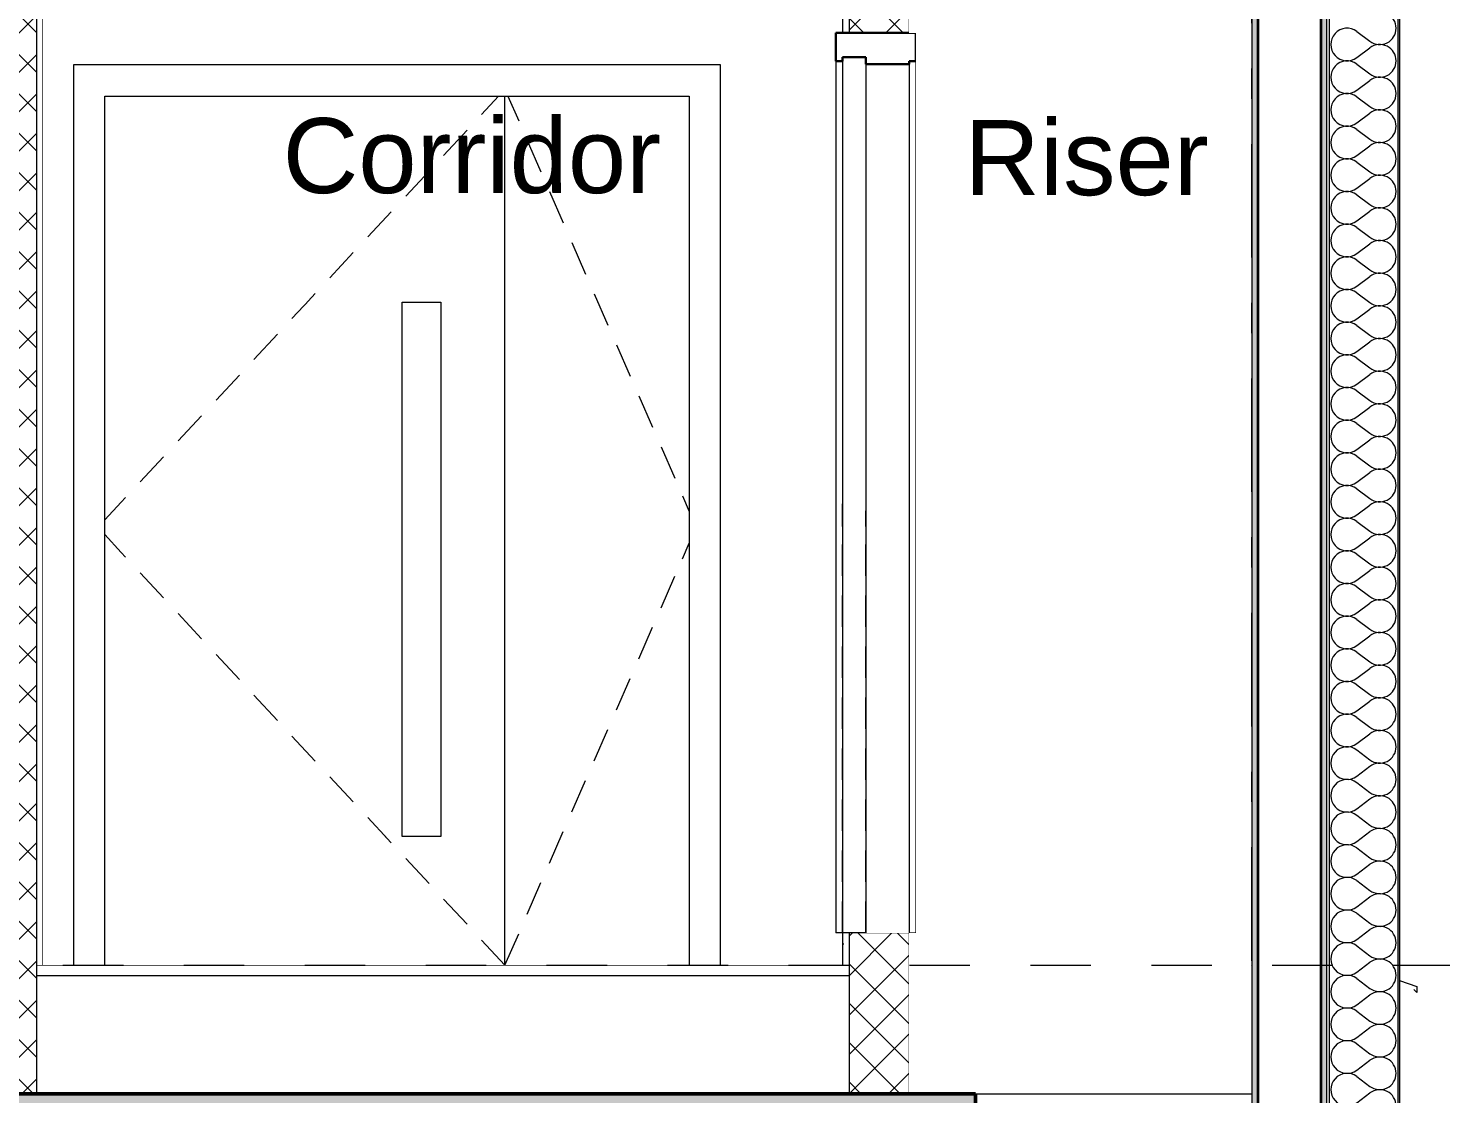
# Model space of a CAD drawing. Header units: millimetres. Extents: x -48147 to 1414029, y -496296 to 18123.
# Drawn here: x 1402847 to 1406143, y -483037 to -480551 of the extents above; entities that cross this region are included whole.
import ezdxf
from ezdxf.enums import TextEntityAlignment as Align

# ---------------------------------------------------------------- set-up
doc = ezdxf.new("R2010")
doc.units = ezdxf.units.MM
doc.header["$MEASUREMENT"] = 0
for name, pattern in [('Dashed', [2822.222233, 1411.111116, -1411.111116]), ('Double Dashed', [546.805537, 264.583325, -105.833328, 70.555556, -105.833328]), ('Wipeout_Contour', [1000, 0, -1000])]:
    doc.linetypes.add(name, pattern=pattern)
for name, color, linetype, lineweight, true_color in [('0_Pen_No__105', 7, 'Continuous', 15, 0xa6a6a6), ('A-230-M_FLOOR.IFC Import_Pen_No__109', 7, 'Continuous', 15, 0xa6a6a6), ('A-230-M_FLOOR.IFC Import_Pen_No__29', 7, 'Continuous', 50, 0x2a2a2a), ('New_A-15-MG_Structural_Grid_Phase_2_Pen_No__222', 7, 'Continuous', 13, 0x65af33), ('New_A-25-M_Wall_Ext_Pen_No__107', 7, 'Continuous', 15, 0xa6a6a6), ('New_A-25-M_Wall_Int_Pen_No__107', 7, 'Continuous', 15, 0xa6a6a6), ('New_ArchiCAD Doors_Pen_No__43', 7, 'Continuous', 30, 0x444444), ('New_ArchiCAD Doors_Pen_No__63', 7, 'Continuous', 20, 0x606060), ('New_ArchiCAD Windows_Pen_No__63', 7, 'Continuous', 20, 0x606060)]:
    doc.layers.add(name, color=color, linetype=linetype, lineweight=lineweight, true_color=true_color)
for name, color, linetype in [('A-230-M_FLOOR.IFC Import', 7, 'Continuous'), ('A-25-M_Wall_Int', 7, 'Continuous'), ('New_A-15-MG_Structural_Grid_Phase_2', 7, 'Continuous'), ('New_A-20-M_Floor_Slab', 7, 'Continuous'), ('New_A-25-M_Wall_Ext', 7, 'Continuous'), ('New_A-25-M_Wall_Int', 7, 'Continuous'), ('New_ArchiCAD Doors', 7, 'Continuous'), ('New_ArchiCAD Windows', 7, 'Continuous')]:
    doc.layers.add(name, color=color, linetype=linetype)
for name, color, linetype, lineweight in [('A-25-M_Wall_Int_Pen_No__87', 8, 'Continuous', 20), ('A-95-P_Text_1_50_GA_Pen_No__1', 7, 'Continuous', 13), ('New_A-20-M_Floor_Slab_Pen_No__4', 7, 'Continuous', 20), ('New_A-20-M_Floor_Slab_Pen_No__89', 8, 'Continuous', 20), ('New_A-25-M_Wall_Ext_Pen_No__1', 7, 'Continuous', 13), ('New_A-25-M_Wall_Int_Pen_No__1', 7, 'Continuous', 13)]:
    doc.layers.add(name, color=color, linetype=linetype, lineweight=lineweight)
doc.styles.add('GENERATED_STYLE_2', font='')
doc.styles.get('GENERATED_STYLE_2').set_extended_font_data('Swis721 BT')
pattern_1 = [(270, (1372879, -490836.73), (86.60254, 0), [0, -50]), (270, (1372922.3, -490861.73), (86.60254, 0), [0, -50])]
pattern_2 = [(45, (1372878.996, -490836.73), (-45.96194, 45.96194), []), (135, (1372878.996, -490836.73), (45.96194, 45.96194), [])]
pattern_3 = [(270, (1372879, -490836.73), (86.60254, 0), [0, -50]), (270, (1372922.3, -490861.73), (86.60254, 0), [0, -50])]

# ---------------------------------------------------------------- blocks, each defined once
blk = doc.blocks.new('*X22', base_point=(1372879, -490836.7))
at = {"layer": 'New_A-25-M_Wall_Ext_Pen_No__107', "linetype": 'Continuous'}
for p, q in [((1405947.7, -480558.6), (1405978.1, -480581.5)), ((1405947.7, -480619.6), (1405978.1, -480596.7)), ((1405947.7, -480634.8), (1405978.1, -480657.7)), ((1405947.7, -480695.8), (1405978.1, -480672.9)), ((1405947.7, -480711), (1405978.1, -480733.9)), ((1405947.7, -480772), (1405978.1, -480749.1)), ((1405947.7, -480787.2), (1405978.1, -480810.1)), ((1405947.7, -480848.2), (1405978.1, -480825.3)), ((1405947.7, -480863.4), (1405978.1, -480886.3)), ((1405947.7, -480924.4), (1405978.1, -480901.5)), ((1405947.7, -480939.6), (1405978.1, -480962.4)), ((1405947.7, -481000.5), (1405978.1, -480977.7)), ((1405947.7, -481015.8), (1405978.1, -481038.6)), ((1405947.7, -481076.7), (1405978.1, -481053.9)), ((1405947.7, -481092), (1405978.1, -481114.8)), ((1405947.7, -481152.9), (1405978.1, -481130.1)), ((1405947.7, -481168.2), (1405978.1, -481191)), ((1405947.7, -481229.1), (1405978.1, -481206.3)), ((1405947.7, -481244.4), (1405978.1, -481267.2)), ((1405947.7, -481305.3), (1405978.1, -481282.4)), ((1405947.7, -481320.5), (1405978.1, -481343.4)), ((1405947.7, -481381.5), (1405978.1, -481358.6)), ((1405947.7, -481396.7), (1405978.1, -481419.6)), ((1405947.7, -481457.7), (1405978.1, -481434.8)), ((1405947.7, -481472.9), (1405978.1, -481495.8)), ((1405947.7, -481533.9), (1405978.1, -481511)), ((1405947.7, -481549.1), (1405978.1, -481572)), ((1405947.7, -481610.1), (1405978.1, -481587.2)), ((1405947.7, -481625.3), (1405978.1, -481648.2)), ((1405947.7, -481686.3), (1405978.1, -481663.4)), ((1405947.7, -481701.5), (1405978.1, -481724.4)), ((1405947.7, -481762.4), (1405978.1, -481739.6)), ((1405947.7, -481777.7), (1405978.1, -481800.5)), ((1405947.7, -481838.6), (1405978.1, -481815.8)), ((1405947.7, -481853.9), (1405978.1, -481876.7)), ((1405947.7, -481914.8), (1405978.1, -481892)), ((1405947.7, -481930.1), (1405978.1, -481952.9)), ((1405947.7, -481991), (1405978.1, -481968.2)), ((1405947.7, -482006.3), (1405978.1, -482029.1)), ((1405947.7, -482067.2), (1405978.1, -482044.4)), ((1405947.7, -482082.4), (1405978.1, -482105.3)), ((1405947.7, -482143.4), (1405978.1, -482120.5)), ((1405947.7, -482158.6), (1405978.1, -482181.5)), ((1405947.7, -482219.6), (1405978.1, -482196.7)), ((1405947.7, -482234.8), (1405978.1, -482257.7)), ((1405947.7, -482295.8), (1405978.1, -482272.9)), ((1405947.7, -482311), (1405978.1, -482333.9)), ((1405947.7, -482372), (1405978.1, -482349.1)), ((1405947.7, -482387.2), (1405978.1, -482410.1)), ((1405947.7, -482448.2), (1405978.1, -482425.3)), ((1405947.7, -482463.4), (1405978.1, -482486.3)), ((1405947.7, -482524.4), (1405978.1, -482501.5)), ((1405947.7, -482539.6), (1405978.1, -482562.4)), ((1405947.7, -482600.5), (1405978.1, -482577.7)), ((1405947.7, -482615.8), (1405978.1, -482638.6)), ((1405947.7, -482676.7), (1405978.1, -482653.9)), ((1405947.7, -482692), (1405978.1, -482714.8)), ((1405947.7, -482752.9), (1405978.1, -482730.1)), ((1405947.7, -482768.2), (1405978.1, -482791)), ((1405947.7, -482829.1), (1405978.1, -482806.3)), ((1405947.7, -482844.4), (1405978.1, -482867.2)), ((1405947.7, -482905.3), (1405978.1, -482882.4)), ((1405947.7, -482920.5), (1405978.1, -482943.4)), ((1405947.7, -482981.5), (1405978.1, -482958.6)), ((1405947.7, -482996.7), (1405978.1, -483019.6)), ((1405947.7, -483057.7), (1405978.1, -483034.8))]:
    blk.add_line(p, q, dxfattribs=at)
for centre, start, end in [((1406001, -480551), 0, 126.8699), ((1405924.8, -480589.1), 53.1301, 306.8699), ((1406001, -480551), 233.1301, 0), ((1406001, -480627.2), 0, 126.8699), ((1405924.8, -480665.3), 53.1301, 306.8699), ((1406001, -480627.2), 233.1301, 0), ((1406001, -480703.4), 0, 126.8699), ((1405924.8, -480741.5), 53.1301, 306.8699), ((1406001, -480703.4), 233.1301, 0), ((1406001, -480779.6), 0, 126.8699), ((1405924.8, -480817.7), 53.1301, 306.8699), ((1406001, -480779.6), 233.1301, 0), ((1406001, -480855.8), 0, 126.8699), ((1405924.8, -480893.9), 53.1301, 306.8699), ((1406001, -480855.8), 233.1301, 0), ((1406001, -480932), 0, 126.8699), ((1405924.8, -480970.1), 53.1301, 306.8699), ((1406001, -480932), 233.1301, 0), ((1406001, -481008.2), 0, 126.8699), ((1405924.8, -481046.3), 53.1301, 306.8699), ((1406001, -481008.2), 233.1301, 0), ((1406001, -481084.4), 0, 126.8699), ((1405924.8, -481122.4), 53.1301, 306.8699), ((1406001, -481084.4), 233.1301, 0), ((1406001, -481160.5), 0, 126.8699), ((1405924.8, -481198.6), 53.1301, 306.8699), ((1406001, -481160.5), 233.1301, 0), ((1406001, -481236.7), 0, 126.8699), ((1405924.8, -481274.8), 53.1301, 306.8699), ((1406001, -481236.7), 233.1301, 0), ((1406001, -481312.9), 0, 126.8699), ((1405924.8, -481351), 53.1301, 306.8699), ((1406001, -481312.9), 233.1301, 0), ((1406001, -481389.1), 0, 126.8699), ((1405924.8, -481427.2), 53.1301, 306.8699), ((1406001, -481389.1), 233.1301, 0), ((1406001, -481465.3), 0, 126.8699), ((1405924.8, -481503.4), 53.1301, 306.8699), ((1406001, -481465.3), 233.1301, 0), ((1406001, -481541.5), 0, 126.8699), ((1405924.8, -481579.6), 53.1301, 306.8699), ((1406001, -481541.5), 233.1301, 0), ((1406001, -481617.7), 0, 126.8699), ((1405924.8, -481655.8), 53.1301, 306.8699), ((1406001, -481617.7), 233.1301, 0), ((1406001, -481693.9), 0, 126.8699), ((1405924.8, -481732), 53.1301, 306.8699), ((1406001, -481693.9), 233.1301, 0), ((1406001, -481770.1), 0, 126.8699), ((1405924.8, -481808.2), 53.1301, 306.8699), ((1406001, -481770.1), 233.1301, 0), ((1406001, -481846.3), 0, 126.8699), ((1405924.8, -481884.4), 53.1301, 306.8699), ((1406001, -481846.3), 233.1301, 0), ((1406001, -481922.4), 0, 126.8699), ((1405924.8, -481960.5), 53.1301, 306.8699), ((1406001, -481922.4), 233.1301, 0), ((1406001, -481998.6), 0, 126.8699), ((1405924.8, -482036.7), 53.1301, 306.8699), ((1406001, -481998.6), 233.1301, 0), ((1406001, -482074.8), 0, 126.8699), ((1405924.8, -482112.9), 53.1301, 306.8699), ((1406001, -482074.8), 233.1301, 0), ((1406001, -482151), 0, 126.8699), ((1405924.8, -482189.1), 53.1301, 306.8699), ((1406001, -482151), 233.1301, 0), ((1406001, -482227.2), 0, 126.8699), ((1405924.8, -482265.3), 53.1301, 306.8699), ((1406001, -482227.2), 233.1301, 0), ((1406001, -482303.4), 0, 126.8699), ((1405924.8, -482341.5), 53.1301, 306.8699), ((1406001, -482303.4), 233.1301, 0), ((1406001, -482379.6), 0, 126.8699), ((1405924.8, -482417.7), 53.1301, 306.8699), ((1406001, -482379.6), 233.1301, 0), ((1406001, -482455.8), 0, 126.8699), ((1405924.8, -482493.9), 53.1301, 306.8699), ((1406001, -482455.8), 233.1301, 0), ((1406001, -482532), 0, 126.8699), ((1405924.8, -482570.1), 53.1301, 306.8699), ((1406001, -482532), 233.1301, 0), ((1406001, -482608.2), 0, 126.8699), ((1405924.8, -482646.3), 53.1301, 306.8699), ((1406001, -482608.2), 233.1301, 0), ((1406001, -482684.4), 0, 126.8699), ((1405924.8, -482722.4), 53.1301, 306.8699), ((1406001, -482684.4), 233.1301, 0), ((1406001, -482760.5), 0, 126.8699), ((1405924.8, -482798.6), 53.1301, 306.8699), ((1406001, -482760.5), 233.1301, 0), ((1406001, -482836.7), 0, 126.8699), ((1405924.8, -482874.8), 53.1301, 306.8699), ((1406001, -482836.7), 233.1301, 0), ((1406001, -482912.9), 0, 126.8699), ((1405924.8, -482951), 53.1301, 306.8699), ((1406001, -482912.9), 233.1301, 0), ((1406001, -482989.1), 0, 126.8699), ((1405924.8, -483027.2), 53.1301, 306.8699), ((1406001, -482989.1), 233.1301, 0), ((1406001, -483065.3), 0, 126.8699)]:
    blk.add_arc(centre, 38.1, start, end, dxfattribs=at)
blk = doc.blocks.new('Section Elem_2_2', base_point=(1372879, -490836.7))
at = {"color": 254, "linetype": 'Wipeout_Contour', "lineweight": 0, "ltscale": 5945721.859562462}
blk.add_wipeout([(1406047.4, -490836.7), (1406047.4, -473413.6), (1406042.9, -473413.6), (1406042.9, -490836.7)], dxfattribs=at).dxf.layer = 'New_A-25-M_Wall_Ext'
at = {"layer": 'New_A-25-M_Wall_Ext_Pen_No__107', "linetype": 'Continuous'}
h = blk.add_hatch(dxfattribs=at)
h.set_pattern_fill('Plaster_0002', color=256, style=0, pattern_type=2)
h.set_pattern_definition([(0, (1372879, -490836.73), (0, 86.60254), [0, -50]), (0, (1372904, -490793.43), (0, 86.60254), [0, -50])])
h.paths.add_polyline_path([(1406047.4, -490836.7), (1406047.4, -473413.6), (1406042.9, -473413.6), (1406042.9, -490836.7)])
at = {"color": 254, "linetype": 'Wipeout_Contour', "lineweight": 0, "ltscale": 5945410.652466604}
blk.add_wipeout([(1406042.9, -473413.6), (1405882.9, -473413.6), (1405882.9, -490836.7), (1406042.9, -490836.7)], dxfattribs=at).dxf.layer = 'New_A-25-M_Wall_Ext'
at = {"layer": 'New_A-25-M_Wall_Ext_Pen_No__1', "linetype": 'Continuous'}
for p, q in [((1406042.9, -473413.6), (1406042.9, -490836.7)), ((1406047.4, -473413.6), (1406047.4, -490836.7))]:
    blk.add_line(p, q, dxfattribs=at)
at = {"layer": 'New_A-25-M_Wall_Ext'}
blk.add_blockref('*X22', (1372879, -490836.7), dxfattribs=at)
at = {"color": 254, "linetype": 'Wipeout_Contour', "lineweight": 0, "ltscale": 5945096.607675294}
blk.add_wipeout([(1405882.9, -473413.6), (1405876.9, -473413.6), (1405876.9, -490836.7), (1405882.9, -490836.7)], dxfattribs=at).dxf.layer = 'New_A-25-M_Wall_Ext'
at = {"layer": 'New_A-25-M_Wall_Ext_Pen_No__107', "linetype": 'Continuous', "lineweight": 0, "true_color": 0x535353}
blk.add_hatch(color=251, dxfattribs=at).paths.add_polyline_path([(1405864.9, -473413.6), (1405861.9, -473413.6), (1405861.9, -490836.7), (1405864.9, -490836.7)])
at = {"layer": 'New_A-25-M_Wall_Ext_Pen_No__107', "linetype": 'Continuous'}
blk.add_hatch(color=256, dxfattribs=at).paths.add_polyline_path([(1405876.9, -473413.6), (1405864.9, -473413.6), (1405864.9, -490836.7), (1405876.9, -490836.7)])
at = {"layer": 'New_A-25-M_Wall_Ext_Pen_No__1', "linetype": 'Continuous'}
blk.add_line((1405882.9, -473413.6), (1405882.9, -490836.7), dxfattribs=at)
at = {"color": 254, "linetype": 'Wipeout_Contour', "lineweight": 0, "ltscale": 5944756.081160875}
blk.add_wipeout([(1405861.9, -473413.6), (1405717.9, -473413.6), (1405717.9, -490836.7), (1405861.9, -490836.7)], dxfattribs=at).dxf.layer = 'New_A-25-M_Wall_Ext'
at = {"layer": 'New_A-25-M_Wall_Ext_Pen_No__107', "linetype": 'Continuous'}
blk.add_hatch(color=256, dxfattribs=at).paths.add_polyline_path([(1405714.9, -473413.6), (1405702.4, -473413.6), (1405702.4, -490836.7), (1405714.9, -490836.7)])
at = {"layer": 'New_A-25-M_Wall_Ext_Pen_No__107', "linetype": 'Continuous', "lineweight": 0, "true_color": 0x535353}
blk.add_hatch(color=251, dxfattribs=at).paths.add_polyline_path([(1405717.9, -473413.6), (1405714.9, -473413.6), (1405714.9, -490836.7), (1405717.9, -490836.7)])
at = {"layer": 'New_A-25-M_Wall_Ext_Pen_No__1', "linetype": 'Continuous'}
for p, q in [((1405714.9, -473413.6), (1405714.9, -490836.7)), ((1405717.9, -473413.6), (1405717.9, -490836.7)), ((1405861.9, -473413.6), (1405861.9, -490836.7)), ((1405864.9, -473413.6), (1405864.9, -490836.7)), ((1405876.9, -473413.6), (1405876.9, -490836.7)), ((1405702.4, -474813.6), (1405702.4, -490836.7))]:
    blk.add_line(p, q, dxfattribs=at)
blk = doc.blocks.new('Section Elem_17_2', base_point=(1372879, -490836.7))
at = {"color": 254, "linetype": 'Wipeout_Contour', "lineweight": 0, "ltscale": 5938002.205068886}
blk.add_wipeout([(1404762.6, -482736.7), (1402866.3, -482736.7), (1402866.3, -482761.7), (1404762.6, -482761.7)], dxfattribs=at).dxf.layer = 'New_A-20-M_Floor_Slab'
at = {"color": 254, "linetype": 'Wipeout_Contour', "lineweight": 0, "ltscale": 5945321.063011782}
blk.add_wipeout([(1405702.4, -483036.7), (1405702.4, -482736.7), (1405701.6, -482736.7), (1405701.6, -483036.7)], dxfattribs=at).dxf.layer = 'New_A-20-M_Floor_Slab'
at = {"layer": 'New_A-20-M_Floor_Slab_Pen_No__4', "linetype": 'Continuous'}
for p, q in [((1402881.3, -482736.7), (1402866.3, -482736.7)), ((1404747.6, -482736.7), (1402881.3, -482736.7)), ((1404762.6, -482736.7), (1404747.6, -482736.7))]:
    blk.add_line(p, q, dxfattribs=at)
at = {"layer": 'New_A-20-M_Floor_Slab_Pen_No__89', "linetype": 'Continuous'}
for p, q in [((1405701.6, -482736.7), (1405702.4, -482736.7)), ((1405701.6, -482736.7), (1405701.6, -483036.7)), ((1405701.6, -483036.7), (1405702.4, -483036.7))]:
    blk.add_line(p, q, dxfattribs=at)
at = {"color": 254, "linetype": 'Wipeout_Contour', "lineweight": 0, "ltscale": 5938197.37070411}
blk.add_wipeout([(1402866.3, -482761.7), (1402866.3, -483036.7), (1404762.6, -483036.7), (1404762.6, -482761.7)], dxfattribs=at).dxf.layer = 'New_A-20-M_Floor_Slab'
at = {"layer": 'New_A-20-M_Floor_Slab_Pen_No__4', "linetype": 'Continuous'}
blk.add_line((1404762.6, -482761.7), (1402866.3, -482761.7), dxfattribs=at)
blk = doc.blocks.new('Section Elem_147_2', base_point=(1372879, -490836.7))
at = {"layer": 'New_ArchiCAD Windows_Pen_No__63', "linetype": 'Continuous'}
for p, q in [((1406047.4, -482772.7), (1406087.4, -482786.4)), ((1406087.4, -482800.4), (1406080.4, -482793.4)), ((1406087.4, -482786.4), (1406087.4, -482800.4))]:
    blk.add_line(p, q, dxfattribs=at)
blk = doc.blocks.new('Section Elem_164_2', base_point=(1372879, -490836.7))
at = {"color": 254, "linetype": 'Wipeout_Contour', "lineweight": 0, "ltscale": 11863182.35997873}
blk.add_wipeout([(1402866.3, -482736.7), (1402881.3, -482736.7), (1402881.3, -480161.7), (1402878.3, -480161.7), (1402878.3, -480136.7), (1402881.3, -480136.7), (1402881.3, -479136.7), (1402866.3, -479136.7)], dxfattribs=at).dxf.layer = 'New_A-25-M_Wall_Int'
at = {"layer": 'New_A-25-M_Wall_Int_Pen_No__107', "linetype": 'Continuous'}
h = blk.add_hatch(dxfattribs=at)
h.set_pattern_fill('Plaster_0002', color=256, style=0, pattern_type=2)
h.set_pattern_definition(pattern_1)
h.paths.add_polyline_path([(1402866.3, -482736.7), (1402881.3, -482736.7), (1402881.3, -480161.7), (1402878.3, -480161.7), (1402878.3, -480136.7), (1402881.3, -480136.7), (1402881.3, -479136.7), (1402866.3, -479136.7)])
at = {"color": 254, "linetype": 'Wipeout_Contour', "lineweight": 0, "ltscale": 11864043.42932498}
blk.add_wipeout([(1402866.3, -483036.7), (1402866.3, -482736.7), (1402866.3, -479136.7), (1402726.3, -479136.7), (1402726.3, -479711.7), (1402726.3, -479736.7), (1402726.3, -482736.7), (1402726.3, -483036.7)], dxfattribs=at).dxf.layer = 'New_A-25-M_Wall_Int'
at = {"layer": 'New_A-25-M_Wall_Int_Pen_No__107', "linetype": 'Continuous'}
h = blk.add_hatch(dxfattribs=at)
h.set_pattern_fill('Concrete_Block_0002', color=256, style=0, pattern_type=2)
h.set_pattern_definition(pattern_2)
h.paths.add_polyline_path([(1402866.3, -483036.7), (1402866.3, -482736.7), (1402866.3, -479136.7), (1402726.3, -479136.7), (1402726.3, -479711.7), (1402726.3, -479736.7), (1402726.3, -482736.7), (1402726.3, -483036.7)])
at = {"layer": 'New_A-25-M_Wall_Int_Pen_No__1', "linetype": 'Continuous'}
for p, q in [((1402881.3, -479136.7), (1402881.3, -480136.7)), ((1402881.3, -480161.7), (1402881.3, -482736.7))]:
    blk.add_line(p, q, dxfattribs=at)
at = {"layer": 'New_A-25-M_Wall_Int_Pen_No__1', "linetype": 'Continuous', "flags": 128}
blk.add_lwpolyline([(1402866.3, -479136.7), (1402866.3, -482736.7), (1402866.3, -482761.7), (1402866.3, -483036.7)], dxfattribs=at)
at = {"color": 254, "linetype": 'Wipeout_Contour', "lineweight": 0, "ltscale": 5929543.334062002}
blk.add_wipeout([(1402711.3, -479136.7), (1402711.3, -479711.7), (1402726.3, -479711.7), (1402726.3, -479136.7)], dxfattribs=at).dxf.layer = 'New_A-25-M_Wall_Int'
at = {"color": 254, "linetype": 'Wipeout_Contour', "lineweight": 0, "ltscale": 5931894.667779936}
blk.add_wipeout([(1402726.3, -479736.7), (1402711.3, -479736.7), (1402711.3, -482736.7), (1402726.3, -482736.7)], dxfattribs=at).dxf.layer = 'New_A-25-M_Wall_Int'
at = {"layer": 'New_A-25-M_Wall_Int_Pen_No__107', "linetype": 'Continuous'}
h = blk.add_hatch(dxfattribs=at)
h.set_pattern_fill('Plaster_0002', color=256, style=0, pattern_type=2)
h.set_pattern_definition(pattern_1)
h.paths.add_polyline_path([(1402711.3, -479136.7), (1402711.3, -479711.7), (1402726.3, -479711.7), (1402726.3, -479136.7)])
h = blk.add_hatch(dxfattribs=at)
h.set_pattern_fill('Plaster_0002', color=256, style=0, pattern_type=2)
h.set_pattern_definition(pattern_1)
h.paths.add_polyline_path([(1402726.3, -479736.7), (1402711.3, -479736.7), (1402711.3, -482736.7), (1402726.3, -482736.7)])
at = {"layer": 'New_A-25-M_Wall_Int_Pen_No__1', "linetype": 'Continuous'}
for p, q in [((1402711.3, -479136.7), (1402711.3, -479711.7)), ((1402726.3, -479136.7), (1402726.3, -479711.7)), ((1402711.3, -479736.7), (1402711.3, -482736.7))]:
    blk.add_line(p, q, dxfattribs=at)
at = {"layer": 'New_A-25-M_Wall_Int_Pen_No__1', "linetype": 'Continuous', "flags": 128}
blk.add_lwpolyline([(1402726.3, -479736.7), (1402726.3, -482736.7), (1402726.3, -482761.7), (1402726.3, -483036.7)], dxfattribs=at)
blk = doc.blocks.new('Section Elem_165_2', base_point=(1372879, -490836.7))
at = {"color": 254, "linetype": 'Wipeout_Contour', "lineweight": 0, "ltscale": 5933965.527750496}
blk.add_wipeout([(1402881.3, -479136.7), (1402881.3, -480136.7), (1404747.6, -480136.7), (1404747.6, -479136.7)], dxfattribs=at).dxf.layer = 'New_A-25-M_Wall_Int'
at = {"color": 254, "linetype": 'Wipeout_Contour', "lineweight": 0, "ltscale": 17812558.24027377}
blk.add_wipeout([(1402881.3, -482736.7), (1402952.7, -482736.7), (1402952.7, -480636.7), (1404462.7, -480636.7), (1404462.7, -482736.7), (1404747.6, -482736.7), (1404747.6, -482661.7), (1404731.6, -482661.7), (1404731.6, -480561.7), (1404747.6, -480561.7), (1404747.6, -480161.7), (1402881.3, -480161.7)], dxfattribs=at).dxf.layer = 'New_A-25-M_Wall_Int'
blk = doc.blocks.new('Section Elem_166_2', base_point=(1372879, -490836.7))
at = {"color": 254, "linetype": 'Wipeout_Contour', "lineweight": 0, "ltscale": 5937525.910023031}
blk.add_wipeout([(1404762.6, -479136.7), (1404747.6, -479136.7), (1404747.6, -480136.7), (1404762.6, -480136.7)], dxfattribs=at).dxf.layer = 'New_A-25-M_Wall_Int'
at = {"color": 254, "linetype": 'Wipeout_Contour', "lineweight": 0, "ltscale": 5938463.345301524}
blk.add_wipeout([(1404762.6, -480161.7), (1404747.6, -480161.7), (1404747.6, -480561.7), (1404762.6, -480561.7)], dxfattribs=at).dxf.layer = 'New_A-25-M_Wall_Int'
at = {"color": 254, "linetype": 'Wipeout_Contour', "lineweight": 0, "ltscale": 5941495.167895228}
blk.add_wipeout([(1404762.6, -482661.7), (1404747.6, -482661.7), (1404747.6, -482736.7), (1404762.6, -482736.7)], dxfattribs=at).dxf.layer = 'New_A-25-M_Wall_Int'
at = {"layer": 'New_A-25-M_Wall_Int_Pen_No__107', "linetype": 'Continuous'}
h = blk.add_hatch(dxfattribs=at)
h.set_pattern_fill('Plaster_0002', color=256, style=0, pattern_type=2)
h.set_pattern_definition(pattern_3)
h.paths.add_polyline_path([(1404762.6, -479136.7), (1404747.6, -479136.7), (1404747.6, -480136.7), (1404762.6, -480136.7)])
h = blk.add_hatch(dxfattribs=at)
h.set_pattern_fill('Plaster_0002', color=256, style=0, pattern_type=2)
h.set_pattern_definition(pattern_3)
h.paths.add_polyline_path([(1404762.6, -480161.7), (1404747.6, -480161.7), (1404747.6, -480561.7), (1404762.6, -480561.7)])
h = blk.add_hatch(dxfattribs=at)
h.set_pattern_fill('Plaster_0002', color=256, style=0, pattern_type=2)
h.set_pattern_definition(pattern_3)
h.paths.add_polyline_path([(1404762.6, -482661.7), (1404747.6, -482661.7), (1404747.6, -482736.7), (1404762.6, -482736.7)])
at = {"color": 254, "linetype": 'Wipeout_Contour', "lineweight": 0, "ltscale": 8907203.727460092}
blk.add_wipeout([(1404902.6, -480561.7), (1404902.6, -479136.7), (1404762.6, -479136.7), (1404762.6, -480136.7), (1404762.6, -480161.7), (1404762.6, -480561.7)], dxfattribs=at).dxf.layer = 'New_A-25-M_Wall_Int'
at = {"color": 254, "linetype": 'Wipeout_Contour', "lineweight": 0, "ltscale": 7427376.829839024}
blk.add_wipeout([(1404902.6, -482661.7), (1404762.6, -482661.7), (1404762.6, -482736.7), (1404762.6, -483036.7), (1404902.6, -483036.7)], dxfattribs=at).dxf.layer = 'New_A-25-M_Wall_Int'
at = {"layer": 'New_A-25-M_Wall_Int_Pen_No__107', "linetype": 'Continuous'}
h = blk.add_hatch(dxfattribs=at)
h.set_pattern_fill('Concrete_Block_0002', color=256, style=0, pattern_type=2)
h.set_pattern_definition(pattern_2)
h.paths.add_polyline_path([(1404902.6, -480561.7), (1404902.6, -479136.7), (1404762.6, -479136.7), (1404762.6, -480136.7), (1404762.6, -480161.7), (1404762.6, -480561.7)])
h = blk.add_hatch(dxfattribs=at)
h.set_pattern_fill('Concrete_Block_0002', color=256, style=0, pattern_type=2)
h.set_pattern_definition(pattern_2)
h.paths.add_polyline_path([(1404902.6, -482661.7), (1404762.6, -482661.7), (1404762.6, -482736.7), (1404762.6, -483036.7), (1404902.6, -483036.7)])
at = {"layer": 'New_A-25-M_Wall_Int_Pen_No__1', "linetype": 'Continuous'}
for p, q in [((1404747.6, -479136.7), (1404747.6, -480136.7)), ((1404762.6, -479136.7), (1404762.6, -480136.7)), ((1404902.6, -479136.7), (1404902.6, -480561.7)), ((1404747.6, -480161.7), (1404747.6, -480561.7)), ((1404762.6, -480161.7), (1404762.6, -480561.7)), ((1404747.6, -482661.7), (1404747.6, -482736.7)), ((1404902.6, -482661.7), (1404801.6, -482661.7)), ((1404902.6, -482661.7), (1404902.6, -483036.7))]:
    blk.add_line(p, q, dxfattribs=at)
at = {"layer": 'New_A-25-M_Wall_Int_Pen_No__1', "linetype": 'Continuous', "flags": 128}
blk.add_lwpolyline([(1404762.6, -482661.7), (1404762.6, -482736.7), (1404762.6, -482761.7), (1404762.6, -483036.7)], dxfattribs=at)
blk = doc.blocks.new('Section Elem_185_2', base_point=(1372879, -490836.7))
at = {"color": 254, "linetype": 'Wipeout_Contour', "lineweight": 0, "ltscale": 5933547.718042087}
blk.add_wipeout([(1403025.7, -482736.7), (1403025.7, -480709.7), (1402952.7, -480709.7), (1402952.7, -482736.7)], dxfattribs=at).dxf.layer = 'New_ArchiCAD Doors'
at = {"color": 254, "linetype": 'Wipeout_Contour', "lineweight": 0, "ltscale": 5938984.477047265}
blk.add_wipeout([(1404462.7, -480709.7), (1404389.7, -480709.7), (1404389.7, -482736.7), (1404462.7, -482736.7)], dxfattribs=at).dxf.layer = 'New_ArchiCAD Doors'
at = {"color": 254, "linetype": 'Wipeout_Contour', "lineweight": 0, "ltscale": 5937051.774377178}
blk.add_wipeout([(1403959.7, -482436.7), (1403959.7, -481189.7), (1403809.7, -481189.7), (1403809.7, -482436.7)], dxfattribs=at).dxf.layer = 'New_ArchiCAD Doors'
at = {"color": 254, "linetype": 'Wipeout_Contour', "lineweight": 0, "ltscale": 8902378.301423479}
blk.add_wipeout([(1402952.7, -480636.7), (1402952.7, -480709.7), (1403025.7, -480709.7), (1404389.7, -480709.7), (1404462.7, -480709.7), (1404462.7, -480636.7)], dxfattribs=at).dxf.layer = 'New_ArchiCAD Doors'
at = {"color": 254, "linetype": 'Wipeout_Contour', "lineweight": 0, "ltscale": 5935114.734719185}
blk.add_wipeout([(1403719.7, -481189.7), (1403025.7, -481189.7), (1403025.7, -482436.7), (1403719.7, -482436.7)], dxfattribs=at).dxf.layer = 'New_ArchiCAD Doors'
at = {"layer": 'New_ArchiCAD Doors_Pen_No__63', "linetype": 'Continuous'}
for p, q in [((1404462.7, -480636.7), (1402952.7, -480636.7)), ((1402952.7, -480636.7), (1402952.7, -480709.7)), ((1404462.7, -480709.7), (1404462.7, -480636.7)), ((1402952.7, -480709.7), (1402952.7, -482736.7)), ((1404462.7, -482736.7), (1404462.7, -480709.7)), ((1403428.5, -481264.9), (1403374, -481323.5)), ((1403339.9, -481360.1), (1403285.5, -481418.7)), ((1403251.4, -481455.3), (1403196.9, -481513.9)), ((1403162.9, -481550.5), (1403108.4, -481609.1)), ((1403074.3, -481645.7), (1403064.1, -481656.7)), ((1403064.1, -481656.7), (1403025.7, -481698)), ((1403064.1, -481773.8), (1403025.7, -481732.4)), ((1403074.3, -481784.8), (1403064.1, -481773.8)), ((1403162.9, -481880), (1403108.4, -481821.4)), ((1403251.4, -481975.2), (1403196.9, -481916.6)), ((1403339.9, -482070.4), (1403285.5, -482011.8)), ((1403428.5, -482165.6), (1403374, -482107)), ((1403517, -482260.8), (1403462.5, -482202.2)), ((1403605.5, -482356), (1403551.1, -482297.4))]:
    blk.add_line(p, q, dxfattribs=at)
at = {"color": 254, "linetype": 'Wipeout_Contour', "lineweight": 0, "ltscale": 8902341.573338507}
blk.add_wipeout([(1403959.7, -480709.7), (1403025.7, -480709.7), (1403025.7, -481189.7), (1403719.7, -481189.7), (1403809.7, -481189.7), (1403959.7, -481189.7)], dxfattribs=at).dxf.layer = 'New_ArchiCAD Doors'
at = {"color": 254, "linetype": 'Wipeout_Contour', "lineweight": 0, "ltscale": 8905276.461261539}
blk.add_wipeout([(1403719.7, -482436.7), (1403025.7, -482436.7), (1403025.7, -482736.7), (1403959.7, -482736.7), (1403959.7, -482436.7), (1403809.7, -482436.7)], dxfattribs=at).dxf.layer = 'New_ArchiCAD Doors'
at = {"layer": 'New_ArchiCAD Doors_Pen_No__63', "linetype": 'Continuous'}
for p, q in [((1403025.7, -482736.7), (1403025.7, -480709.7)), ((1403871.1, -480788.9), (1403816.6, -480847.5)), ((1403782.6, -480884.1), (1403728.1, -480942.7)), ((1403694.1, -480979.3), (1403639.6, -481037.9)), ((1403605.5, -481074.5), (1403551.1, -481133.1)), ((1403517, -481169.7), (1403462.5, -481228.3)), ((1403694.1, -482451.1), (1403639.6, -482392.6)), ((1403782.6, -482546.3), (1403728.1, -482487.8)), ((1403871.1, -482641.5), (1403816.6, -482583))]:
    blk.add_line(p, q, dxfattribs=at)
at = {"color": 254, "linetype": 'Wipeout_Contour', "lineweight": 0, "ltscale": 5938032.913808732}
blk.add_wipeout([(1403959.7, -480709.7), (1403959.7, -482736.7), (1404389.7, -482736.7), (1404389.7, -480709.7)], dxfattribs=at).dxf.layer = 'New_ArchiCAD Doors'
at = {"color": 254, "linetype": 'Wipeout_Contour', "lineweight": 0, "ltscale": 5936597.769653989}
blk.add_wipeout([(1403719.7, -482436.7), (1403809.7, -482436.7), (1403809.7, -481189.7), (1403719.7, -481189.7)], dxfattribs=at).dxf.layer = 'New_ArchiCAD Doors'
at = {"layer": 'New_ArchiCAD Doors_Pen_No__63', "linetype": 'Continuous'}
for p, q in [((1403025.7, -480709.7), (1404389.7, -480709.7)), ((1403944.8, -480709.7), (1403905.2, -480752.3)), ((1403959.7, -482736.7), (1403959.7, -480709.7)), ((1403966.6, -480709.7), (1403991.7, -480767)), ((1404389.7, -480709.7), (1404389.7, -482736.7)), ((1404011.7, -480812.9), (1404043.7, -480886.2)), ((1404063.7, -480932), (1404095.7, -481005.3)), ((1404115.7, -481051.2), (1404147.7, -481124.5)), ((1404167.7, -481170.3), (1404199.7, -481243.6)), ((1403719.7, -482436.7), (1403719.7, -481189.7)), ((1403719.7, -481189.7), (1403809.7, -481189.7)), ((1403809.7, -481189.7), (1403809.7, -482436.7)), ((1404219.8, -481289.4), (1404251.8, -481362.7)), ((1404271.8, -481408.6), (1404303.8, -481481.9)), ((1404323.8, -481527.7), (1404355.8, -481601)), ((1404373.7, -481641.9), (1404389.7, -481678.6)), ((1404373.7, -481788.5), (1404389.7, -481751.9)), ((1404323.8, -481902.8), (1404355.8, -481829.4)), ((1404271.8, -482021.9), (1404303.8, -481948.6)), ((1404219.8, -482141), (1404251.8, -482067.7)), ((1404167.7, -482260.2), (1404199.7, -482186.9)), ((1404115.7, -482379.3), (1404147.7, -482306)), ((1403809.7, -482436.7), (1403719.7, -482436.7)), ((1404063.7, -482498.5), (1404095.7, -482425.1)), ((1404011.7, -482617.6), (1404043.7, -482544.3)), ((1403959.7, -482736.7), (1403991.7, -482663.4)), ((1403959.7, -482736.7), (1403905.2, -482678.2))]:
    blk.add_line(p, q, dxfattribs=at)
blk = doc.blocks.new('Section Elem_250_2', base_point=(1372879, -490836.7))
at = {"color": 254, "linetype": 'Wipeout_Contour', "lineweight": 0, "ltscale": 5940068.388306652}
blk.add_wipeout([(1404747.6, -482661.7), (1404747.6, -480627.7), (1404731.6, -480627.7), (1404731.6, -482661.7)], dxfattribs=at).dxf.layer = 'New_ArchiCAD Doors'
at = {"color": 254, "linetype": 'Wipeout_Contour', "lineweight": 0, "ltscale": 5940715.41658132}
blk.add_wipeout([(1404902.6, -482661.7), (1404918.6, -482661.7), (1404918.6, -480627.7), (1404902.6, -480627.7)], dxfattribs=at).dxf.layer = 'New_ArchiCAD Doors'
at = {"color": 254, "linetype": 'Wipeout_Contour', "lineweight": 0, "ltscale": 5938706.259493742}
blk.add_wipeout([(1404747.6, -480561.7), (1404731.6, -480561.7), (1404731.6, -480627.7), (1404747.6, -480627.7)], dxfattribs=at).dxf.layer = 'New_ArchiCAD Doors'
at = {"color": 254, "linetype": 'Wipeout_Contour', "lineweight": 0, "ltscale": 5940498.59606735}
blk.add_wipeout([(1404801.6, -482661.7), (1404902.6, -482661.7), (1404902.6, -480634.7), (1404801.6, -480634.7)], dxfattribs=at).dxf.layer = 'New_ArchiCAD Doors'
at = {"layer": 'New_ArchiCAD Doors_Pen_No__63', "linetype": 'Continuous'}
blk.add_line((1404902.6, -482661.7), (1404918.6, -482661.7), dxfattribs=at)
at = {"color": 254, "linetype": 'Wipeout_Contour', "lineweight": 0, "ltscale": 5939353.436125741}
blk.add_wipeout([(1404902.6, -480561.7), (1404902.6, -480627.7), (1404918.6, -480627.7), (1404918.6, -480561.7)], dxfattribs=at).dxf.layer = 'New_ArchiCAD Doors'
at = {"color": 254, "linetype": 'Wipeout_Contour', "lineweight": 0, "ltscale": 8908520.83859384}
blk.add_wipeout([(1404747.6, -480561.7), (1404747.6, -480618.7), (1404801.6, -480618.7), (1404801.6, -480634.7), (1404902.6, -480634.7), (1404902.6, -480561.7)], dxfattribs=at).dxf.layer = 'New_ArchiCAD Doors'
at = {"layer": 'New_ArchiCAD Doors_Pen_No__43', "linetype": 'Continuous'}
for p, q in [((1404747.6, -480561.7), (1404731.6, -480561.7)), ((1404918.6, -480561.7), (1404902.6, -480561.7)), ((1404918.6, -480561.7), (1404918.6, -480627.7)), ((1404902.6, -480627.7), (1404902.6, -480634.7)), ((1404918.6, -480627.7), (1404902.6, -480627.7))]:
    blk.add_line(p, q, dxfattribs=at)
at = {"layer": 'New_ArchiCAD Doors_Pen_No__43', "linetype": 'Continuous', "flags": 128}
blk.add_lwpolyline([(1404902.6, -480561.7), (1404762.6, -480561.7), (1404747.6, -480561.7)], dxfattribs=at)
at = {"layer": 'New_ArchiCAD Doors_Pen_No__63', "linetype": 'Continuous'}
for p, q in [((1404918.6, -480627.7), (1404918.6, -482661.7)), ((1404902.6, -480634.7), (1404902.6, -482661.7))]:
    blk.add_line(p, q, dxfattribs=at)
at = {"color": 254, "linetype": 'Wipeout_Contour', "lineweight": 0, "ltscale": 5940194.993487102}
blk.add_wipeout([(1404747.6, -482661.7), (1404801.6, -482661.7), (1404801.6, -480618.7), (1404747.6, -480618.7)], dxfattribs=at).dxf.layer = 'New_ArchiCAD Doors'
at = {"layer": 'New_ArchiCAD Doors_Pen_No__43', "linetype": 'Continuous'}
for p, q in [((1404731.6, -480561.7), (1404731.6, -480627.7)), ((1404747.6, -480627.7), (1404731.6, -480627.7)), ((1404747.6, -480618.7), (1404747.6, -480627.7)), ((1404801.6, -480618.7), (1404747.6, -480618.7)), ((1404801.6, -480618.7), (1404801.6, -480634.7)), ((1404902.6, -480634.7), (1404801.6, -480634.7))]:
    blk.add_line(p, q, dxfattribs=at)
at = {"layer": 'New_ArchiCAD Doors_Pen_No__63', "linetype": 'Continuous'}
for p, q in [((1404731.6, -480627.7), (1404731.6, -482661.7)), ((1404747.5, -480627.7), (1404747.5, -480692)), ((1404747.6, -480627.7), (1404747.6, -482661.7)), ((1404801.6, -480634.7), (1404801.6, -482661.7)), ((1404801.7, -480634.7), (1404801.7, -480692)), ((1404747.5, -480737.8), (1404747.5, -480800.2)), ((1404801.7, -480737.8), (1404801.7, -480800.2)), ((1404747.5, -480800.2), (1404747.5, -480811)), ((1404801.7, -480800.2), (1404801.7, -480811)), ((1404747.5, -480856.8), (1404747.5, -480930.1)), ((1404801.7, -480856.8), (1404801.7, -480930.1)), ((1404747.5, -480975.9), (1404747.5, -481049.2)), ((1404801.7, -480975.9), (1404801.7, -481049.2)), ((1404747.5, -481094.9), (1404747.5, -481168.2)), ((1404801.7, -481094.9), (1404801.7, -481168.2)), ((1404747.5, -481214), (1404747.5, -481287.3)), ((1404801.7, -481214), (1404801.7, -481287.3)), ((1404747.5, -481333.1), (1404747.5, -481406.3)), ((1404801.7, -481333.1), (1404801.7, -481406.3)), ((1404747.5, -481452.1), (1404747.5, -481525.4)), ((1404801.7, -481452.1), (1404801.7, -481525.4)), ((1404747.5, -481567), (1404747.5, -481619.8)), ((1404801.7, -481567), (1404801.7, -481603.8)), ((1404747.5, -481713.5), (1404747.5, -481660.7)), ((1404801.7, -481713.5), (1404801.7, -481676.6)), ((1404747.5, -481828.4), (1404747.5, -481755.1)), ((1404801.7, -481828.4), (1404801.7, -481755.1)), ((1404747.5, -481947.4), (1404747.5, -481874.1)), ((1404801.7, -481947.4), (1404801.7, -481874.1)), ((1404747.5, -482066.5), (1404747.5, -481993.2)), ((1404801.7, -482066.5), (1404801.7, -481993.2)), ((1404747.5, -482185.5), (1404747.5, -482112.3)), ((1404801.7, -482185.5), (1404801.7, -482112.3)), ((1404747.5, -482304.6), (1404747.5, -482231.3)), ((1404801.7, -482304.6), (1404801.7, -482231.3)), ((1404747.5, -482423.6), (1404747.5, -482350.4)), ((1404801.7, -482423.6), (1404801.7, -482350.4)), ((1404747.5, -482480.2), (1404747.5, -482469.4)), ((1404801.7, -482480.2), (1404801.7, -482469.4)), ((1404747.5, -482542.7), (1404747.5, -482480.2)), ((1404801.7, -482542.7), (1404801.7, -482480.2)), ((1404747.5, -482661.7), (1404747.5, -482588.5)), ((1404801.7, -482661.7), (1404801.7, -482588.5)), ((1404747.6, -482661.7), (1404731.6, -482661.7))]:
    blk.add_line(p, q, dxfattribs=at)
at = {"layer": 'New_ArchiCAD Doors_Pen_No__63', "linetype": 'Continuous', "flags": 128}
blk.add_lwpolyline([(1404801.6, -482661.7), (1404762.6, -482661.7), (1404747.6, -482661.7)], dxfattribs=at)
blk = doc.blocks.new('Section Elem_399_2', base_point=(1372879, -490836.7))
at = {"color": 254, "linetype": 'Wipeout_Contour', "lineweight": 0, "ltscale": 11875392.89251912}
blk.add_wipeout([(1404902.6, -479328.9), (1404941.8, -479328.9), (1404949, -479325.9), (1404952, -479318.7), (1404952, -479157.9), (1404949, -479150.7), (1404941.8, -479147.7), (1404902.6, -479147.7)], dxfattribs=at).dxf.layer = 'A-25-M_Wall_Int'
at = {"color": 254, "linetype": 'Wipeout_Contour', "lineweight": 0, "ltscale": 41578633.40284083}
blk.add_wipeout([(1404918.6, -482661.7), (1404902.6, -482661.7), (1404902.6, -483036.7), (1405701.6, -483036.7), (1405701.6, -479539.3), (1405613.7, -479539.3), (1405613.7, -479528.4), (1405688.5, -479528.4), (1405695.8, -479525.4), (1405698.7, -479518.2), (1405698.7, -479157.8), (1405695.8, -479150.6), (1405688.5, -479147.6), (1405613.7, -479147.6), (1405613.7, -479136.7), (1405057.4, -479136.7), (1405057.4, -479147.7), (1404969.4, -479147.7), (1404962.2, -479150.7), (1404959.2, -479157.9), (1404959.2, -479318.7), (1404962.2, -479325.9), (1404969.4, -479328.9), (1405057.4, -479328.9), (1405057.4, -479339.9), (1404902.6, -479339.9), (1404902.6, -480561.7), (1404918.6, -480561.7)], dxfattribs=at).dxf.layer = 'A-25-M_Wall_Int'
at = {"layer": 'A-25-M_Wall_Int_Pen_No__87', "linetype": 'Continuous'}
for p, q in [((1405057.4, -479136.7), (1405613.7, -479136.7)), ((1405701.6, -479539.3), (1405701.6, -482736.7)), ((1405057.4, -483036.7), (1405701.6, -483036.7))]:
    blk.add_line(p, q, dxfattribs=at)
blk = doc.blocks.new('Section Elem_424_2', base_point=(1372879, -490836.7))
at = {"color": 254, "linetype": 'Wipeout_Contour', "lineweight": 0, "ltscale": 5941111.940708052}
blk.add_wipeout([(1405701.6, -479539.3), (1405701.6, -479736.7), (1405702.4, -479736.7), (1405702.4, -479539.3)], dxfattribs=at).dxf.layer = 'A-25-M_Wall_Int'
at = {"color": 254, "linetype": 'Wipeout_Contour', "lineweight": 0, "ltscale": 5943198.932513877}
blk.add_wipeout([(1405701.6, -479761.7), (1405701.6, -482736.7), (1405702.4, -482736.7), (1405702.4, -479761.7)], dxfattribs=at).dxf.layer = 'A-25-M_Wall_Int'
blk = doc.blocks.new('Section Elem_733_2', base_point=(1372879, -490836.7))
at = {"color": 254, "linetype": 'Wipeout_Contour', "lineweight": 0, "ltscale": 5859149.695969879}
blk.add_wipeout([(1360553.8, -483186.7), (1405057.4, -483186.7), (1405057.4, -483036.7), (1360553.8, -483036.7)], dxfattribs=at).dxf.layer = 'A-230-M_FLOOR.IFC Import'
at = {"layer": 'A-230-M_FLOOR.IFC Import_Pen_No__109', "linetype": 'Continuous'}
h = blk.add_hatch(dxfattribs=at)
h.set_pattern_fill('Lightweight_Concrete_0002', color=256, style=0, pattern_type=2)
h.set_pattern_definition([(0, (1372879, -490836.73), (0, 389.7114), [24.375, -200.625]), (0, (1372991.5, -490641.88), (0, 389.7114), [24.375, -200.625]), (60, (1372879, -490836.73), (-337.5, 194.8557), [24.375, -200.625]), (60, (1373104, -490836.73), (-337.5, 194.8557), [24.375, -200.625]), (120, (1372903.37, -490836.73), (337.5, 194.8557), [24.375, -200.625]), (120, (1373128.37, -490836.73), (337.5, 194.8557), [24.375, -200.625]), (0, (1372878.996, -490799.23), (0, 75), [0, -75, 0, -112.5]), (45, (1372916.496, -490799.23), (-53.03301, 53.03301), [0, -56.25, 0, -93.75])])
h.paths.add_polyline_path([(1360553.8, -483186.7), (1405057.4, -483186.7), (1405057.4, -483036.7), (1360553.8, -483036.7)])
at = {"layer": 'A-230-M_FLOOR.IFC Import_Pen_No__29', "linetype": 'Continuous'}
for q in [(1404902.6, -483036.7), (1405057.4, -483186.7)]:
    blk.add_line((1405057.4, -483036.7), q, dxfattribs=at)
at = {"layer": 'A-230-M_FLOOR.IFC Import_Pen_No__29', "linetype": 'Continuous', "flags": 128}
blk.add_lwpolyline([(1404902.6, -483036.7), (1404762.6, -483036.7), (1402866.3, -483036.7), (1402726.3, -483036.7)], dxfattribs=at)
blk = doc.blocks.new('Standard grid marker[8]_2', base_point=(1405702.4, -469432.1))
at = {"layer": 'New_A-15-MG_Structural_Grid_Phase_2_Pen_No__222', "linetype": 'Double Dashed'}
blk.add_line((1405702.4, -470432.1), (1405702.4, -493836.7), dxfattribs=at)
at = {"layer": 'New_A-15-MG_Structural_Grid_Phase_2_Pen_No__222', "style": 'GENERATED_STYLE_2'}
for tag, p in [('AC_MarkerText_1_0', (1405702.4, -469163.9)), ('AC_MarkerText_1_1', (1405702.4, -495068.5))]:
    blk.add_attdef(tag, text='', height=175, rotation=360, dxfattribs=at).set_placement(p, align=Align.MIDDLE_CENTER)
blk = doc.blocks.new('S-24 Building Section_STORY_MARKER', base_point=(1372879, -490836.7))
at = {"layer": '0_Pen_No__105', "linetype": 'Dashed', "ltscale": 0.1}
blk.add_line((1358054.7, -482736.7), (1410366.7, -482736.7), dxfattribs=at)

msp = doc.modelspace()

# ---------------------------------------------------------------- block references
at = {"layer": 'New_A-25-M_Wall_Ext'}
msp.add_blockref('Section Elem_2_2', (1372879, -490836.7), dxfattribs=at)

# ---------------------------------------------------------------- next in the draw order: block references
at = {"layer": 'New_A-20-M_Floor_Slab'}
msp.add_blockref('Section Elem_17_2', (1372879, -490836.7), dxfattribs=at)
at = {"layer": 'New_ArchiCAD Windows'}
msp.add_blockref('Section Elem_147_2', (1372879, -490836.7), dxfattribs=at)

# ---------------------------------------------------------------- next in the draw order: block references
at = {"layer": 'New_A-25-M_Wall_Int'}
msp.add_blockref('Section Elem_164_2', (1372879, -490836.7), dxfattribs=at)

# ---------------------------------------------------------------- next in the draw order: block references
msp.add_blockref('Section Elem_165_2', (1372879, -490836.7), dxfattribs=at)

# ---------------------------------------------------------------- next in the draw order: block references
msp.add_blockref('Section Elem_166_2', (1372879, -490836.7), dxfattribs=at)
at = {"layer": 'New_ArchiCAD Doors'}
msp.add_blockref('Section Elem_185_2', (1372879, -490836.7), dxfattribs=at)

# ---------------------------------------------------------------- next in the draw order: block references
msp.add_blockref('Section Elem_250_2', (1372879, -490836.7), dxfattribs=at)

# ---------------------------------------------------------------- next in the draw order: texts
at = {"layer": 'A-95-P_Text_1_50_GA_Pen_No__1', "linetype": 'Continuous', "insert": (1403882.4, -480760.6), "char_height": 175, "attachment_point": 2, "style": 'GENERATED_STYLE_2'}
msp.add_mtext('\\A1;{\\fSwis721 BT|b0|i0|c0|p34;Corridor}', dxfattribs=at)

# ---------------------------------------------------------------- next in the draw order: block references
at = {"layer": 'A-25-M_Wall_Int'}
msp.add_blockref('Section Elem_399_2', (1372879, -490836.7), dxfattribs=at)

# ---------------------------------------------------------------- next in the draw order: block references
at = {"layer": 'A-230-M_FLOOR.IFC Import'}
msp.add_blockref('Section Elem_733_2', (1372879, -490836.7), dxfattribs=at)
at = {"layer": 'A-25-M_Wall_Int'}
msp.add_blockref('Section Elem_424_2', (1372879, -490836.7), dxfattribs=at)

# ---------------------------------------------------------------- next in the draw order: texts
at = {"layer": 'A-95-P_Text_1_50_GA_Pen_No__1', "linetype": 'Continuous', "insert": (1405316.6, -480765.4), "char_height": 175, "attachment_point": 2, "style": 'GENERATED_STYLE_2'}
msp.add_mtext('\\A1;{\\fSwis721 BT|b0|i0|c0|p34;Riser}', dxfattribs=at)

# ---------------------------------------------------------------- next in the draw order: block references
at = {"layer": 'New_A-15-MG_Structural_Grid_Phase_2', "color": 8, "linetype": 'Continuous', "lineweight": 15}
msp.add_blockref('Standard grid marker[8]_2', (1405702.4, -469432.1), dxfattribs=at)

# ---------------------------------------------------------------- next in the draw order: block references
at = {"linetype": 'Continuous', "lineweight": 0}
msp.add_blockref('S-24 Building Section_STORY_MARKER', (1372879, -490836.7), dxfattribs=at)

doc.saveas('drawing.dxf')
